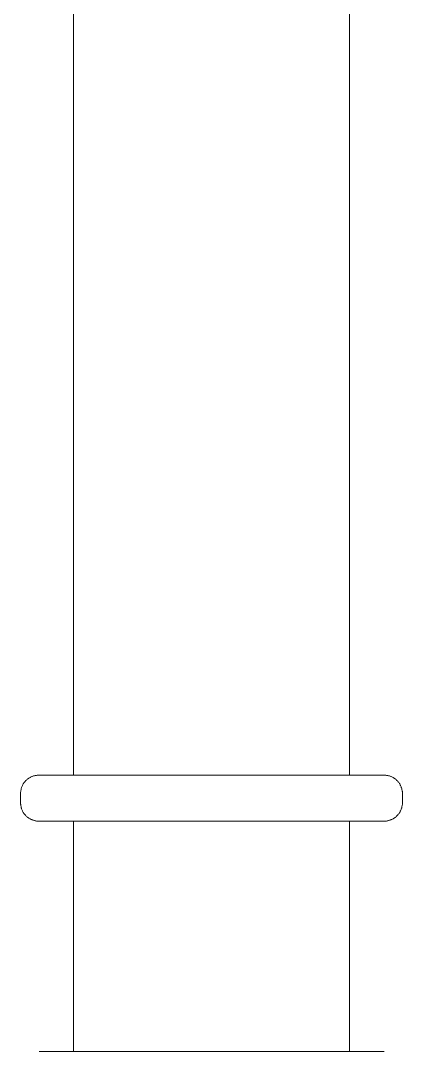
# Model space of a CAD drawing. Header units: millimetres. Extents: x -75 to 3710, y -20 to 2482.
# Drawn here: x 1652.1 to 1693.6, y 2118.4 to 2230.3 of the extents above; entities that cross this region are included whole.
import ezdxf

# ---------------------------------------------------------------- set-up
doc = ezdxf.new("R2010")
doc.units = ezdxf.units.MM
doc.layers.add('ZANO_R', color=7, linetype='Continuous', lineweight=0)

msp = doc.modelspace()

# ---------------------------------------------------------------- linework, layer by layer
at = {"layer": 'ZANO_R'}
for p, q in [((1657.86, 2151.66), (1657.86, 2314.8)), ((1687.86, 2151.66), (1687.86, 2314.8)), ((1657.86, 2149.8), (1657.86, 2151.66)), ((1687.86, 2149.8), (1687.86, 2151.66)), ((1657.86, 2148.36), (1657.86, 2149.8)), ((1687.86, 2148.36), (1687.86, 2149.8)), ((1653.2, 2148.14), (1653.26, 2148.17)), ((1653.26, 2148.17), (1653.32, 2148.2)), ((1653.32, 2148.2), (1653.38, 2148.22)), ((1653.38, 2148.22), (1653.45, 2148.25)), ((1653.45, 2148.25), (1653.51, 2148.27)), ((1653.51, 2148.27), (1653.58, 2148.29)), ((1653.58, 2148.29), (1653.64, 2148.3)), ((1653.64, 2148.3), (1653.71, 2148.32)), ((1653.71, 2148.32), (1653.78, 2148.33)), ((1653.78, 2148.33), (1653.84, 2148.34)), ((1653.84, 2148.34), (1653.91, 2148.35)), ((1653.91, 2148.35), (1653.98, 2148.36)), ((1653.98, 2148.36), (1654.05, 2148.36)), ((1654.05, 2148.36), (1654.12, 2148.36)), ((1654.12, 2148.36), (1654.12, 2148.36)), ((1654.12, 2148.36), (1691.6, 2148.36)), ((1691.66, 2148.36), (1691.6, 2148.36)), ((1691.73, 2148.36), (1691.66, 2148.36)), ((1691.8, 2148.35), (1691.73, 2148.36)), ((1691.87, 2148.34), (1691.8, 2148.35)), ((1691.94, 2148.33), (1691.87, 2148.34)), ((1692, 2148.32), (1691.94, 2148.33)), ((1692.07, 2148.3), (1692, 2148.32)), ((1692.14, 2148.29), (1692.07, 2148.3)), ((1692.2, 2148.27), (1692.14, 2148.29)), ((1692.27, 2148.25), (1692.2, 2148.27)), ((1692.33, 2148.22), (1692.27, 2148.25)), ((1692.39, 2148.2), (1692.33, 2148.22)), ((1692.46, 2148.17), (1692.39, 2148.2)), ((1692.52, 2148.14), (1692.46, 2148.17)), ((1652.23, 2147.03), (1652.26, 2147.1)), ((1652.26, 2147.1), (1652.28, 2147.16)), ((1652.28, 2147.16), (1652.31, 2147.22)), ((1652.31, 2147.22), (1652.34, 2147.28)), ((1652.34, 2147.28), (1652.37, 2147.34)), ((1652.37, 2147.34), (1652.41, 2147.4)), ((1652.41, 2147.4), (1652.44, 2147.46)), ((1652.44, 2147.46), (1652.48, 2147.51)), ((1652.48, 2147.51), (1652.52, 2147.57)), ((1652.52, 2147.57), (1652.57, 2147.62)), ((1652.57, 2147.62), (1652.61, 2147.68)), ((1652.61, 2147.68), (1652.66, 2147.73)), ((1652.66, 2147.73), (1652.7, 2147.78)), ((1652.7, 2147.78), (1652.75, 2147.82)), ((1652.75, 2147.82), (1652.8, 2147.87)), ((1652.8, 2147.87), (1652.86, 2147.91)), ((1652.86, 2147.91), (1652.91, 2147.95)), ((1652.91, 2147.95), (1652.96, 2148)), ((1652.96, 2148), (1653.02, 2148.03)), ((1653.02, 2148.03), (1653.08, 2148.07)), ((1653.08, 2148.07), (1653.14, 2148.1)), ((1653.14, 2148.1), (1653.2, 2148.14)), ((1692.58, 2148.1), (1692.52, 2148.14)), ((1692.64, 2148.07), (1692.58, 2148.1)), ((1692.69, 2148.03), (1692.64, 2148.07)), ((1692.75, 2148), (1692.69, 2148.03)), ((1692.8, 2147.95), (1692.75, 2148)), ((1692.86, 2147.91), (1692.8, 2147.95)), ((1692.91, 2147.87), (1692.86, 2147.91)), ((1692.96, 2147.82), (1692.91, 2147.87)), ((1693.01, 2147.78), (1692.96, 2147.82)), ((1693.06, 2147.73), (1693.01, 2147.78)), ((1693.1, 2147.68), (1693.06, 2147.73)), ((1693.15, 2147.62), (1693.1, 2147.68)), ((1693.19, 2147.57), (1693.15, 2147.62)), ((1693.23, 2147.51), (1693.19, 2147.57)), ((1693.27, 2147.46), (1693.23, 2147.51)), ((1693.31, 2147.4), (1693.27, 2147.46)), ((1693.34, 2147.34), (1693.31, 2147.4)), ((1693.37, 2147.28), (1693.34, 2147.34)), ((1693.4, 2147.22), (1693.37, 2147.28)), ((1693.43, 2147.16), (1693.4, 2147.22)), ((1693.46, 2147.1), (1693.43, 2147.16)), ((1693.48, 2147.03), (1693.46, 2147.1)), ((1652.12, 2146.5), (1652.13, 2146.57)), ((1652.12, 2146.43), (1652.12, 2146.5)), ((1652.12, 2146.36), (1652.12, 2146.43)), ((1652.12, 2145.36), (1652.12, 2146.36)), ((1652.13, 2146.57), (1652.14, 2146.63)), ((1652.14, 2146.63), (1652.15, 2146.7)), ((1652.15, 2146.7), (1652.16, 2146.77)), ((1652.16, 2146.77), (1652.17, 2146.83)), ((1652.17, 2146.83), (1652.19, 2146.9)), ((1652.19, 2146.9), (1652.21, 2146.97)), ((1652.21, 2146.97), (1652.23, 2147.03)), ((1693.5, 2146.97), (1693.48, 2147.03)), ((1693.52, 2146.9), (1693.5, 2146.97)), ((1693.54, 2146.83), (1693.52, 2146.9)), ((1693.55, 2146.77), (1693.54, 2146.83)), ((1693.57, 2146.7), (1693.55, 2146.77)), ((1693.58, 2146.63), (1693.57, 2146.7)), ((1693.59, 2146.57), (1693.58, 2146.63)), ((1693.59, 2146.5), (1693.59, 2146.57)), ((1693.6, 2146.43), (1693.59, 2146.5)), ((1693.6, 2146.36), (1693.6, 2146.43)), ((1693.6, 2145.36), (1693.6, 2146.36)), ((1652.12, 2145.29), (1652.12, 2145.36)), ((1652.12, 2145.22), (1652.12, 2145.29)), ((1652.13, 2145.16), (1652.12, 2145.22)), ((1652.14, 2145.09), (1652.13, 2145.16)), ((1652.15, 2145.02), (1652.14, 2145.09)), ((1652.16, 2144.95), (1652.15, 2145.02)), ((1652.17, 2144.89), (1652.16, 2144.95)), ((1652.19, 2144.82), (1652.17, 2144.89)), ((1652.21, 2144.76), (1652.19, 2144.82)), ((1693.5, 2144.76), (1693.52, 2144.82)), ((1693.52, 2144.82), (1693.54, 2144.89)), ((1693.54, 2144.89), (1693.55, 2144.95)), ((1693.55, 2144.95), (1693.57, 2145.02)), ((1693.57, 2145.02), (1693.58, 2145.09)), ((1693.58, 2145.09), (1693.59, 2145.16)), ((1693.59, 2145.22), (1693.6, 2145.29)), ((1693.59, 2145.16), (1693.59, 2145.22)), ((1693.6, 2145.29), (1693.6, 2145.36)), ((1652.23, 2144.69), (1652.21, 2144.76)), ((1652.26, 2144.63), (1652.23, 2144.69)), ((1652.28, 2144.56), (1652.26, 2144.63)), ((1652.31, 2144.5), (1652.28, 2144.56)), ((1652.34, 2144.44), (1652.31, 2144.5)), ((1652.37, 2144.38), (1652.34, 2144.44)), ((1652.41, 2144.32), (1652.37, 2144.38)), ((1652.44, 2144.26), (1652.41, 2144.32)), ((1652.48, 2144.21), (1652.44, 2144.26)), ((1652.52, 2144.15), (1652.48, 2144.21)), ((1652.57, 2144.1), (1652.52, 2144.15)), ((1652.61, 2144.05), (1652.57, 2144.1)), ((1652.66, 2144), (1652.61, 2144.05)), ((1652.7, 2143.95), (1652.66, 2144)), ((1652.75, 2143.9), (1652.7, 2143.95)), ((1652.8, 2143.85), (1652.75, 2143.9)), ((1652.86, 2143.81), (1652.8, 2143.85)), ((1652.91, 2143.77), (1652.86, 2143.81)), ((1652.96, 2143.73), (1652.91, 2143.77)), ((1653.02, 2143.69), (1652.96, 2143.73)), ((1653.08, 2143.65), (1653.02, 2143.69)), ((1692.64, 2143.65), (1692.69, 2143.69)), ((1692.69, 2143.69), (1692.75, 2143.73)), ((1692.75, 2143.73), (1692.8, 2143.77)), ((1692.8, 2143.77), (1692.86, 2143.81)), ((1692.86, 2143.81), (1692.91, 2143.85)), ((1692.91, 2143.85), (1692.96, 2143.9)), ((1692.96, 2143.9), (1693.01, 2143.95)), ((1693.01, 2143.95), (1693.06, 2144)), ((1693.06, 2144), (1693.1, 2144.05)), ((1693.1, 2144.05), (1693.15, 2144.1)), ((1693.15, 2144.1), (1693.19, 2144.15)), ((1693.19, 2144.15), (1693.23, 2144.21)), ((1693.23, 2144.21), (1693.27, 2144.26)), ((1693.27, 2144.26), (1693.31, 2144.32)), ((1693.31, 2144.32), (1693.34, 2144.38)), ((1693.34, 2144.38), (1693.37, 2144.44)), ((1693.37, 2144.44), (1693.4, 2144.5)), ((1693.4, 2144.5), (1693.43, 2144.56)), ((1693.43, 2144.56), (1693.46, 2144.63)), ((1693.46, 2144.63), (1693.48, 2144.69)), ((1693.48, 2144.69), (1693.5, 2144.76)), ((1653.14, 2143.62), (1653.08, 2143.65)), ((1653.2, 2143.59), (1653.14, 2143.62)), ((1653.26, 2143.56), (1653.2, 2143.59)), ((1653.32, 2143.53), (1653.26, 2143.56)), ((1653.38, 2143.5), (1653.32, 2143.53)), ((1653.45, 2143.48), (1653.38, 2143.5)), ((1653.51, 2143.46), (1653.45, 2143.48)), ((1653.58, 2143.44), (1653.51, 2143.46)), ((1653.64, 2143.42), (1653.58, 2143.44)), ((1653.71, 2143.4), (1653.64, 2143.42)), ((1653.78, 2143.39), (1653.71, 2143.4)), ((1653.84, 2143.38), (1653.78, 2143.39)), ((1653.91, 2143.37), (1653.84, 2143.38)), ((1653.98, 2143.37), (1653.91, 2143.37)), ((1654.05, 2143.36), (1653.98, 2143.37)), ((1654.12, 2143.36), (1654.05, 2143.36)), ((1654.12, 2143.36), (1654.12, 2143.36)), ((1654.12, 2143.36), (1691.6, 2143.36)), ((1657.86, 2134.85), (1657.86, 2143.36)), ((1687.86, 2134.85), (1687.86, 2143.36)), ((1691.6, 2143.36), (1691.66, 2143.36)), ((1691.66, 2143.36), (1691.73, 2143.37)), ((1691.73, 2143.37), (1691.8, 2143.37)), ((1691.8, 2143.37), (1691.87, 2143.38)), ((1691.87, 2143.38), (1691.94, 2143.39)), ((1691.94, 2143.39), (1692, 2143.4)), ((1692, 2143.4), (1692.07, 2143.42)), ((1692.07, 2143.42), (1692.14, 2143.44)), ((1692.14, 2143.44), (1692.2, 2143.46)), ((1692.2, 2143.46), (1692.27, 2143.48)), ((1692.27, 2143.48), (1692.33, 2143.5)), ((1692.33, 2143.5), (1692.39, 2143.53)), ((1692.39, 2143.53), (1692.46, 2143.56)), ((1692.46, 2143.56), (1692.52, 2143.59)), ((1692.52, 2143.59), (1692.58, 2143.62)), ((1692.58, 2143.62), (1692.64, 2143.65)), ((1657.86, 2134.51), (1657.86, 2134.85)), ((1687.86, 2134.51), (1687.86, 2134.85)), ((1657.86, 2130.35), (1657.86, 2134.51)), ((1687.86, 2130.35), (1687.86, 2134.51)), ((1657.86, 2118.36), (1657.86, 2130.35)), ((1687.86, 2118.36), (1687.86, 2130.35)), ((1654.12, 2118.36), (1654.12, 2118.36)), ((1654.12, 2118.36), (1691.6, 2118.36))]:
    msp.add_line(p, q, dxfattribs=at)

doc.saveas('drawing.dxf')
